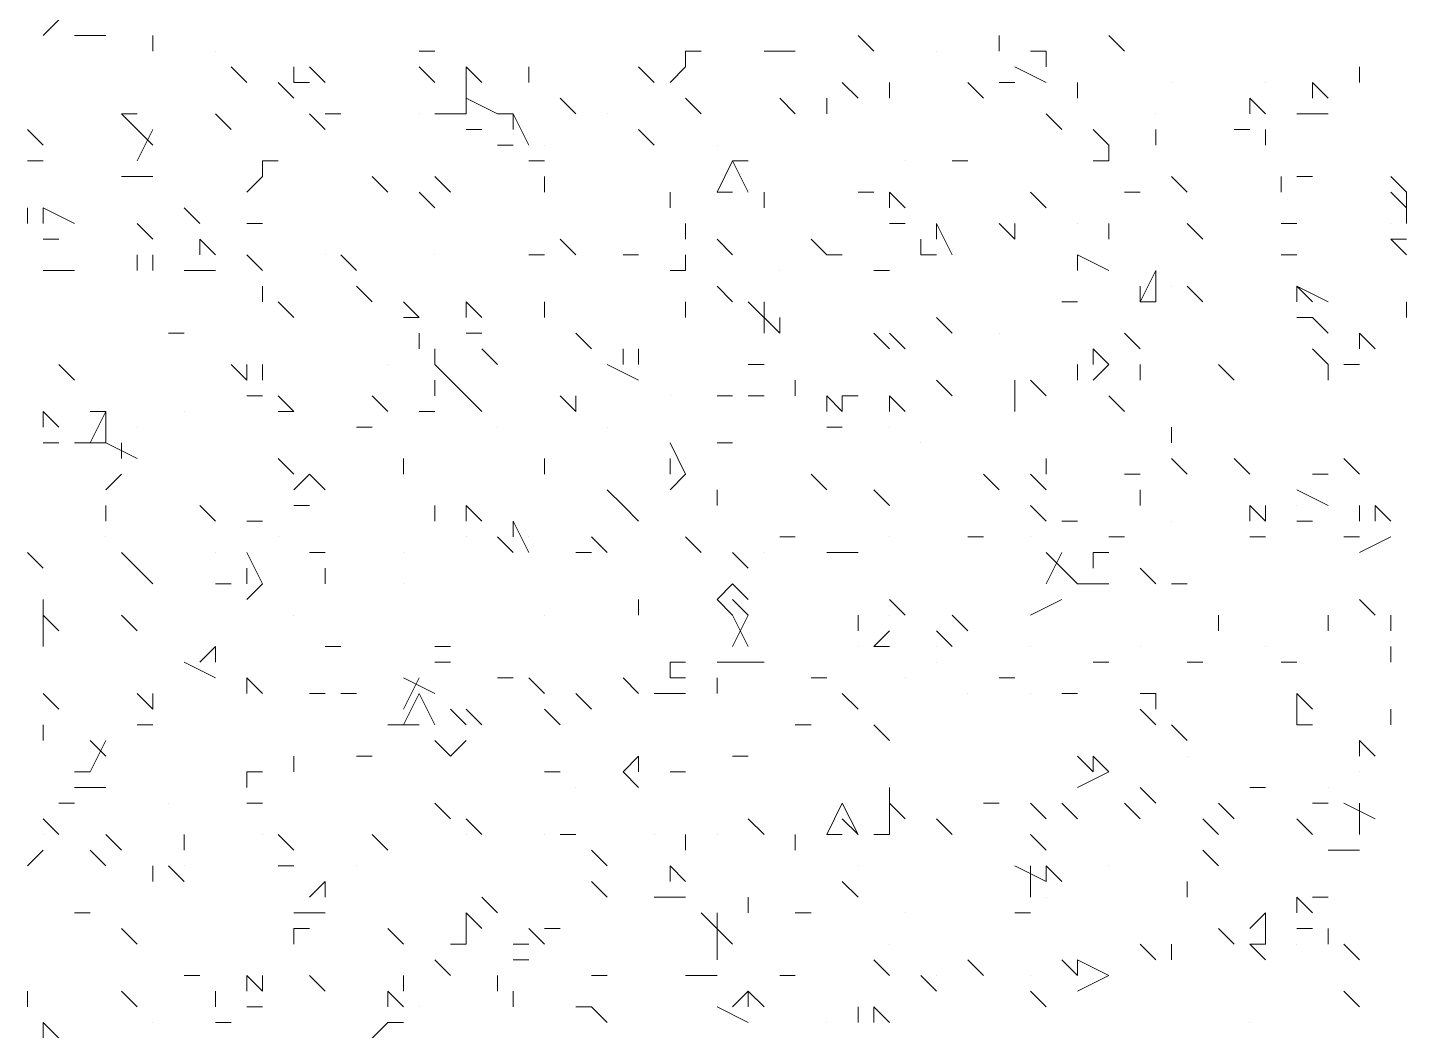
# Model space of a CAD drawing. Header units: millimetres. Extents: x 2928 to 3112, y 1220 to 1280.
# Drawn here: x 2999.7388 to 3000.0322, y 1265.6456 to 1265.859 of the extents above; entities that cross this region are included whole.
import ezdxf

# ---------------------------------------------------------------- set-up
doc = ezdxf.new("R2010")
doc.units = ezdxf.units.MM

msp = doc.modelspace()

# ---------------------------------------------------------------- linework, layer by layer
at = {"color": 92, "linetype": 'Continuous', "lineweight": 5, "true_color": 0x00b800}
for points in [[(2999.74215, 1265.85731), (2999.74549, 1265.86064), (2999.74549, 1265.86064)], [(2999.74882, 1265.85731), (2999.75549, 1265.85731), (2999.75549, 1265.85731)], [(2999.76549, 1265.85397), (2999.76549, 1265.85731), (2999.76549, 1265.85731)], [(2999.91882, 1265.85397), (2999.91549, 1265.85731), (2999.91549, 1265.85731)], [(2999.94549, 1265.85397), (2999.94549, 1265.85731), (2999.94549, 1265.85731)], [(2999.97216, 1265.85397), (2999.96882, 1265.85731), (2999.96882, 1265.85731)], [(2999.82549, 1265.85397), (2999.82215, 1265.85397), (2999.82215, 1265.85397)], [(2999.87882, 1265.85397), (2999.88215, 1265.85397), (2999.88215, 1265.85397)], [(2999.87882, 1265.85397), (2999.87882, 1265.85064), (2999.87882, 1265.85064)], [(2999.89549, 1265.85397), (2999.90215, 1265.85397), (2999.90215, 1265.85397)], [(2999.95549, 1265.85397), (2999.95215, 1265.85397), (2999.95215, 1265.85397)], [(2999.95549, 1265.85397), (2999.95549, 1265.85064), (2999.95549, 1265.85064)], [(2999.78549, 1265.84731), (2999.78215, 1265.85064), (2999.78215, 1265.85064)], [(2999.79549, 1265.85064), (2999.79549, 1265.84731), (2999.79549, 1265.84731)], [(2999.79882, 1265.85064), (2999.80215, 1265.84731), (2999.80215, 1265.84731)], [(2999.82549, 1265.84731), (2999.82215, 1265.85064), (2999.82215, 1265.85064)], [(2999.83215, 1265.85064), (2999.83549, 1265.84731), (2999.83549, 1265.84731)], [(2999.83215, 1265.85064), (2999.83215, 1265.84397), (2999.83215, 1265.84397)], [(2999.84549, 1265.84731), (2999.84549, 1265.85064), (2999.84549, 1265.85064)], [(2999.87215, 1265.84731), (2999.86882, 1265.85064), (2999.86882, 1265.85064)], [(2999.87549, 1265.84731), (2999.87882, 1265.85064), (2999.87882, 1265.85064)], [(2999.94882, 1265.85064), (2999.95549, 1265.84731), (2999.95549, 1265.84731)], [(3000.02216, 1265.84731), (3000.02216, 1265.85064), (3000.02216, 1265.85064)], [(2999.79549, 1265.84397), (2999.79215, 1265.84731), (2999.79215, 1265.84731)], [(2999.79549, 1265.84731), (2999.79882, 1265.84731), (2999.79882, 1265.84731)], [(2999.91549, 1265.84397), (2999.91215, 1265.84731), (2999.91215, 1265.84731)], [(2999.92215, 1265.84397), (2999.92215, 1265.84731), (2999.92215, 1265.84731)], [(2999.94215, 1265.84397), (2999.93882, 1265.84731), (2999.93882, 1265.84731)], [(2999.94882, 1265.84731), (2999.94549, 1265.84731), (2999.94549, 1265.84731)], [(2999.96216, 1265.84397), (2999.96216, 1265.84731), (2999.96216, 1265.84731)], [(3000.01216, 1265.84731), (3000.01549, 1265.84397), (3000.01549, 1265.84397)], [(3000.01216, 1265.84731), (3000.01216, 1265.84397), (3000.01216, 1265.84397)], [(2999.83215, 1265.84397), (2999.83882, 1265.84064), (2999.83882, 1265.84064)], [(2999.83215, 1265.84397), (2999.83215, 1265.84064), (2999.83215, 1265.84064)], [(2999.85549, 1265.84064), (2999.85215, 1265.84397), (2999.85215, 1265.84397)], [(2999.88215, 1265.84064), (2999.87882, 1265.84397), (2999.87882, 1265.84397)], [(2999.90215, 1265.84064), (2999.89882, 1265.84397), (2999.89882, 1265.84397)], [(2999.90882, 1265.84064), (2999.90882, 1265.84397), (2999.90882, 1265.84397)], [(2999.99882, 1265.84397), (3000.00216, 1265.84064), (3000.00216, 1265.84064)], [(2999.99882, 1265.84397), (2999.99882, 1265.84064), (2999.99882, 1265.84064)], [(2999.76215, 1265.83731), (2999.75882, 1265.84064), (2999.75882, 1265.84064)], [(2999.76215, 1265.84064), (2999.75882, 1265.84064), (2999.75882, 1265.84064)], [(2999.78215, 1265.83731), (2999.77882, 1265.84064), (2999.77882, 1265.84064)], [(2999.80215, 1265.83731), (2999.79882, 1265.84064), (2999.79882, 1265.84064)], [(2999.80549, 1265.84064), (2999.80215, 1265.84064), (2999.80215, 1265.84064)], [(2999.82549, 1265.84064), (2999.83215, 1265.84064), (2999.83215, 1265.84064)], [(2999.84215, 1265.84064), (2999.83882, 1265.84064), (2999.83882, 1265.84064)], [(2999.84215, 1265.84064), (2999.84549, 1265.83397), (2999.84549, 1265.83397)], [(2999.84215, 1265.84064), (2999.84215, 1265.83731), (2999.84215, 1265.83731)], [(2999.95882, 1265.83731), (2999.95549, 1265.84064), (2999.95549, 1265.84064)], [(3000.00882, 1265.84064), (3000.01549, 1265.84064), (3000.01549, 1265.84064)], [(2999.74215, 1265.83397), (2999.73882, 1265.83731), (2999.73882, 1265.83731)], [(2999.76215, 1265.83731), (2999.76549, 1265.83397), (2999.76549, 1265.83397)], [(2999.76549, 1265.83731), (2999.76215, 1265.83064), (2999.76215, 1265.83064)], [(2999.83215, 1265.83731), (2999.83549, 1265.83731), (2999.83549, 1265.83731)], [(2999.87215, 1265.83397), (2999.86882, 1265.83731), (2999.86882, 1265.83731)], [(2999.96882, 1265.83397), (2999.96549, 1265.83731), (2999.96549, 1265.83731)], [(2999.97882, 1265.83397), (2999.97882, 1265.83731), (2999.97882, 1265.83731)], [(2999.99549, 1265.83731), (2999.99882, 1265.83731), (2999.99882, 1265.83731)], [(3000.00216, 1265.83397), (3000.00216, 1265.83731), (3000.00216, 1265.83731)], [(2999.83882, 1265.83397), (2999.84215, 1265.83397), (2999.84215, 1265.83397)], [(2999.96882, 1265.83397), (2999.96882, 1265.83064), (2999.96882, 1265.83064)], [(2999.74215, 1265.83064), (2999.73882, 1265.83064), (2999.73882, 1265.83064)], [(2999.78882, 1265.83064), (2999.79215, 1265.83064), (2999.79215, 1265.83064)], [(2999.78882, 1265.83064), (2999.78882, 1265.82731), (2999.78882, 1265.82731)], [(2999.84882, 1265.83064), (2999.84549, 1265.83064), (2999.84549, 1265.83064)], [(2999.88882, 1265.83064), (2999.88549, 1265.82397), (2999.88549, 1265.82397)], [(2999.88882, 1265.83064), (2999.89215, 1265.82397), (2999.89215, 1265.82397)], [(2999.89215, 1265.83064), (2999.88882, 1265.83064), (2999.88882, 1265.83064)], [(2999.93882, 1265.83064), (2999.93549, 1265.83064), (2999.93549, 1265.83064)], [(2999.96549, 1265.83064), (2999.96882, 1265.83064), (2999.96882, 1265.83064)], [(2999.75882, 1265.82731), (2999.76549, 1265.82731), (2999.76549, 1265.82731)], [(2999.78549, 1265.82397), (2999.78882, 1265.82731), (2999.78882, 1265.82731)], [(2999.81549, 1265.82397), (2999.81215, 1265.82731), (2999.81215, 1265.82731)], [(2999.82882, 1265.82397), (2999.82549, 1265.82731), (2999.82549, 1265.82731)], [(2999.84882, 1265.82397), (2999.84882, 1265.82731), (2999.84882, 1265.82731)], [(2999.98549, 1265.82397), (2999.98216, 1265.82731), (2999.98216, 1265.82731)], [(3000.00549, 1265.82397), (3000.00549, 1265.82731), (3000.00549, 1265.82731)], [(3000.01216, 1265.82731), (3000.00882, 1265.82731), (3000.00882, 1265.82731)], [(3000.03216, 1265.82397), (3000.02882, 1265.82731), (3000.02882, 1265.82731)], [(2999.82549, 1265.82064), (2999.82215, 1265.82397), (2999.82215, 1265.82397)], [(2999.87549, 1265.82064), (2999.87549, 1265.82397), (2999.87549, 1265.82397)], [(2999.88549, 1265.82397), (2999.88882, 1265.82397), (2999.88882, 1265.82397)], [(2999.89549, 1265.82064), (2999.89549, 1265.82397), (2999.89549, 1265.82397)], [(2999.91882, 1265.82397), (2999.91549, 1265.82397), (2999.91549, 1265.82397)], [(2999.92215, 1265.82397), (2999.92549, 1265.82064), (2999.92549, 1265.82064)], [(2999.92215, 1265.82397), (2999.92215, 1265.82064), (2999.92215, 1265.82064)], [(2999.95549, 1265.82064), (2999.95215, 1265.82397), (2999.95215, 1265.82397)], [(2999.97549, 1265.82397), (2999.97216, 1265.82397), (2999.97216, 1265.82397)], [(3000.02882, 1265.82397), (3000.03216, 1265.82064), (3000.03216, 1265.82064)], [(3000.03216, 1265.82397), (3000.03216, 1265.81731), (3000.03216, 1265.81731)], [(2999.73882, 1265.81731), (2999.73882, 1265.82064), (2999.73882, 1265.82064)], [(2999.74215, 1265.82064), (2999.74882, 1265.81731), (2999.74882, 1265.81731)], [(2999.74215, 1265.82064), (2999.74215, 1265.81731), (2999.74215, 1265.81731)], [(2999.77549, 1265.81731), (2999.77215, 1265.82064), (2999.77215, 1265.82064)], [(2999.76549, 1265.81397), (2999.76215, 1265.81731), (2999.76215, 1265.81731)], [(2999.78882, 1265.81731), (2999.78549, 1265.81731), (2999.78549, 1265.81731)], [(2999.87882, 1265.81397), (2999.87882, 1265.81731), (2999.87882, 1265.81731)], [(2999.92215, 1265.81731), (2999.92549, 1265.81731), (2999.92549, 1265.81731)], [(2999.93215, 1265.81731), (2999.93549, 1265.81064), (2999.93549, 1265.81064)], [(2999.93215, 1265.81731), (2999.93215, 1265.81397), (2999.93215, 1265.81397)], [(2999.94882, 1265.81397), (2999.94549, 1265.81731), (2999.94549, 1265.81731)], [(2999.94882, 1265.81397), (2999.94882, 1265.81731), (2999.94882, 1265.81731)], [(2999.96882, 1265.81397), (2999.96882, 1265.81731), (2999.96882, 1265.81731)], [(2999.98882, 1265.81397), (2999.98549, 1265.81731), (2999.98549, 1265.81731)], [(3000.00882, 1265.81731), (3000.00549, 1265.81731), (3000.00549, 1265.81731)], [(2999.74215, 1265.81397), (2999.74549, 1265.81397), (2999.74549, 1265.81397)], [(2999.77549, 1265.81397), (2999.77882, 1265.81064), (2999.77882, 1265.81064)], [(2999.77549, 1265.81397), (2999.77549, 1265.81064), (2999.77549, 1265.81064)], [(2999.85549, 1265.81064), (2999.85215, 1265.81397), (2999.85215, 1265.81397)], [(2999.88882, 1265.81064), (2999.88549, 1265.81397), (2999.88549, 1265.81397)], [(2999.90882, 1265.81064), (2999.90549, 1265.81397), (2999.90549, 1265.81397)], [(2999.92882, 1265.81064), (2999.92882, 1265.81397), (2999.92882, 1265.81397)], [(3000.02882, 1265.81397), (3000.03216, 1265.81397), (3000.03216, 1265.81397)], [(3000.03216, 1265.81064), (3000.02882, 1265.81397), (3000.02882, 1265.81397)], [(2999.76215, 1265.80731), (2999.76215, 1265.81064), (2999.76215, 1265.81064)], [(2999.76549, 1265.80731), (2999.76549, 1265.81064), (2999.76549, 1265.81064)], [(2999.78882, 1265.80731), (2999.78549, 1265.81064), (2999.78549, 1265.81064)], [(2999.80882, 1265.80731), (2999.80549, 1265.81064), (2999.80549, 1265.81064)], [(2999.84882, 1265.81064), (2999.84549, 1265.81064), (2999.84549, 1265.81064)], [(2999.86882, 1265.81064), (2999.86549, 1265.81064), (2999.86549, 1265.81064)], [(2999.87882, 1265.81064), (2999.87882, 1265.80731), (2999.87882, 1265.80731)], [(2999.91215, 1265.81064), (2999.90882, 1265.81064), (2999.90882, 1265.81064)], [(2999.92882, 1265.81064), (2999.93215, 1265.81064), (2999.93215, 1265.81064)], [(2999.96216, 1265.81064), (2999.96882, 1265.80731), (2999.96882, 1265.80731)], [(2999.96216, 1265.81064), (2999.96216, 1265.80731), (2999.96216, 1265.80731)], [(3000.00882, 1265.81064), (3000.00549, 1265.81064), (3000.00549, 1265.81064)], [(2999.74549, 1265.80731), (2999.74215, 1265.80731), (2999.74215, 1265.80731)], [(2999.74882, 1265.80731), (2999.74549, 1265.80731), (2999.74549, 1265.80731)], [(2999.77215, 1265.80731), (2999.77882, 1265.80731), (2999.77882, 1265.80731)], [(2999.87549, 1265.80731), (2999.87882, 1265.80731), (2999.87882, 1265.80731)], [(2999.92215, 1265.80731), (2999.91882, 1265.80731), (2999.91882, 1265.80731)], [(2999.97882, 1265.80731), (2999.97549, 1265.80064), (2999.97549, 1265.80064)], [(2999.97882, 1265.80731), (2999.97882, 1265.80064), (2999.97882, 1265.80064)], [(2999.78882, 1265.80064), (2999.78882, 1265.80397), (2999.78882, 1265.80397)], [(2999.81215, 1265.80064), (2999.80882, 1265.80397), (2999.80882, 1265.80397)], [(2999.88882, 1265.80064), (2999.88549, 1265.80397), (2999.88549, 1265.80397)], [(2999.97549, 1265.80064), (2999.97549, 1265.80397), (2999.97549, 1265.80397)], [(2999.98882, 1265.80064), (2999.98549, 1265.80397), (2999.98549, 1265.80397)], [(3000.00882, 1265.80397), (3000.01549, 1265.80064), (3000.01549, 1265.80064)], [(3000.00882, 1265.80397), (3000.00882, 1265.80064), (3000.00882, 1265.80064)], [(3000.01216, 1265.80064), (3000.00882, 1265.80397), (3000.00882, 1265.80397)], [(2999.79549, 1265.79731), (2999.79215, 1265.80064), (2999.79215, 1265.80064)], [(2999.81882, 1265.80064), (2999.82215, 1265.79731), (2999.82215, 1265.79731)], [(2999.83215, 1265.80064), (2999.83549, 1265.79731), (2999.83549, 1265.79731)], [(2999.83215, 1265.80064), (2999.83215, 1265.79731), (2999.83215, 1265.79731)], [(2999.84882, 1265.79731), (2999.84882, 1265.80064), (2999.84882, 1265.80064)], [(2999.87882, 1265.79731), (2999.87882, 1265.80064), (2999.87882, 1265.80064)], [(2999.89215, 1265.80064), (2999.89882, 1265.79397), (2999.89882, 1265.79397)], [(2999.89549, 1265.80064), (2999.89549, 1265.79397), (2999.89549, 1265.79397)], [(2999.95882, 1265.80064), (2999.96216, 1265.80064), (2999.96216, 1265.80064)], [(2999.97549, 1265.80064), (2999.97882, 1265.80064), (2999.97882, 1265.80064)], [(3000.03216, 1265.79731), (3000.03216, 1265.80064), (3000.03216, 1265.80064)], [(2999.81882, 1265.79731), (2999.82215, 1265.79731), (2999.82215, 1265.79731)], [(2999.89882, 1265.79397), (2999.89882, 1265.79731), (2999.89882, 1265.79731)], [(2999.93549, 1265.79397), (2999.93215, 1265.79731), (2999.93215, 1265.79731)], [(3000.00882, 1265.79731), (3000.01216, 1265.79731), (3000.01216, 1265.79731)], [(3000.01549, 1265.79397), (3000.01216, 1265.79731), (3000.01216, 1265.79731)], [(2999.77215, 1265.79397), (2999.76882, 1265.79397), (2999.76882, 1265.79397)], [(2999.82215, 1265.79064), (2999.82215, 1265.79397), (2999.82215, 1265.79397)], [(2999.83215, 1265.79397), (2999.83549, 1265.79397), (2999.83549, 1265.79397)], [(2999.85882, 1265.79064), (2999.85549, 1265.79397), (2999.85549, 1265.79397)], [(2999.92215, 1265.79064), (2999.91882, 1265.79397), (2999.91882, 1265.79397)], [(2999.92549, 1265.79064), (2999.92215, 1265.79397), (2999.92215, 1265.79397)], [(2999.97549, 1265.79064), (2999.97216, 1265.79397), (2999.97216, 1265.79397)], [(3000.02216, 1265.79397), (3000.02549, 1265.79064), (3000.02549, 1265.79064)], [(3000.02216, 1265.79397), (3000.02216, 1265.79064), (3000.02216, 1265.79064)], [(2999.82549, 1265.7873), (2999.82549, 1265.79064), (2999.82549, 1265.79064)], [(2999.83882, 1265.7873), (2999.83549, 1265.79064), (2999.83549, 1265.79064)], [(2999.86549, 1265.79064), (2999.86549, 1265.7873), (2999.86549, 1265.7873)], [(2999.86882, 1265.79064), (2999.86882, 1265.7873), (2999.86882, 1265.7873)], [(2999.96549, 1265.79064), (2999.96882, 1265.7873), (2999.96882, 1265.7873)], [(2999.96549, 1265.79064), (2999.96549, 1265.7873), (2999.96549, 1265.7873)], [(3000.01549, 1265.7873), (3000.01216, 1265.79064), (3000.01216, 1265.79064)], [(2999.74882, 1265.78397), (2999.74549, 1265.7873), (2999.74549, 1265.7873)], [(2999.78549, 1265.78397), (2999.78215, 1265.7873), (2999.78215, 1265.7873)], [(2999.78549, 1265.78397), (2999.78549, 1265.7873), (2999.78549, 1265.7873)], [(2999.78882, 1265.7873), (2999.78882, 1265.78397), (2999.78882, 1265.78397)], [(2999.82549, 1265.7873), (2999.83215, 1265.78064), (2999.83215, 1265.78064)], [(2999.86215, 1265.7873), (2999.86882, 1265.78397), (2999.86882, 1265.78397)], [(2999.89215, 1265.7873), (2999.89549, 1265.7873), (2999.89549, 1265.7873)], [(2999.96216, 1265.78397), (2999.96216, 1265.7873), (2999.96216, 1265.7873)], [(2999.96549, 1265.78397), (2999.96882, 1265.7873), (2999.96882, 1265.7873)], [(2999.97549, 1265.78397), (2999.97549, 1265.7873), (2999.97549, 1265.7873)], [(2999.99549, 1265.78397), (2999.99216, 1265.7873), (2999.99216, 1265.7873)], [(3000.01549, 1265.78397), (3000.01549, 1265.7873), (3000.01549, 1265.7873)], [(3000.01882, 1265.7873), (3000.02216, 1265.7873), (3000.02216, 1265.7873)], [(2999.82549, 1265.78397), (2999.82549, 1265.78064), (2999.82549, 1265.78064)], [(2999.90215, 1265.78064), (2999.90215, 1265.78397), (2999.90215, 1265.78397)], [(2999.93549, 1265.78064), (2999.93215, 1265.78397), (2999.93215, 1265.78397)], [(2999.94882, 1265.78064), (2999.94882, 1265.78397), (2999.94882, 1265.78397)], [(2999.95549, 1265.78064), (2999.95215, 1265.78397), (2999.95215, 1265.78397)], [(2999.78549, 1265.78064), (2999.78882, 1265.78064), (2999.78882, 1265.78064)], [(2999.79549, 1265.7773), (2999.79215, 1265.78064), (2999.79215, 1265.78064)], [(2999.81549, 1265.7773), (2999.81215, 1265.78064), (2999.81215, 1265.78064)], [(2999.83549, 1265.7773), (2999.83215, 1265.78064), (2999.83215, 1265.78064)], [(2999.85549, 1265.7773), (2999.85215, 1265.78064), (2999.85215, 1265.78064)], [(2999.85549, 1265.7773), (2999.85549, 1265.78064), (2999.85549, 1265.78064)], [(2999.88882, 1265.78064), (2999.88549, 1265.78064), (2999.88549, 1265.78064)], [(2999.89549, 1265.78064), (2999.89215, 1265.78064), (2999.89215, 1265.78064)], [(2999.90882, 1265.78064), (2999.90882, 1265.7773), (2999.90882, 1265.7773)], [(2999.91215, 1265.7773), (2999.90882, 1265.78064), (2999.90882, 1265.78064)], [(2999.91215, 1265.78064), (2999.91215, 1265.7773), (2999.91215, 1265.7773)], [(2999.91549, 1265.78064), (2999.91215, 1265.78064), (2999.91215, 1265.78064)], [(2999.92215, 1265.78064), (2999.92549, 1265.7773), (2999.92549, 1265.7773)], [(2999.92215, 1265.78064), (2999.92215, 1265.7773), (2999.92215, 1265.7773)], [(2999.94882, 1265.7773), (2999.94882, 1265.78064), (2999.94882, 1265.78064)], [(2999.97216, 1265.7773), (2999.96882, 1265.78064), (2999.96882, 1265.78064)], [(2999.74215, 1265.7773), (2999.74549, 1265.77397), (2999.74549, 1265.77397)], [(2999.74215, 1265.7773), (2999.74215, 1265.77397), (2999.74215, 1265.77397)], [(2999.75549, 1265.7773), (2999.75215, 1265.77064), (2999.75215, 1265.77064)], [(2999.75549, 1265.7773), (2999.75215, 1265.7773), (2999.75215, 1265.7773)], [(2999.75549, 1265.7773), (2999.75549, 1265.77064), (2999.75549, 1265.77064)], [(2999.79549, 1265.7773), (2999.79215, 1265.7773), (2999.79215, 1265.7773)], [(2999.82215, 1265.7773), (2999.82549, 1265.7773), (2999.82549, 1265.7773)], [(2999.81215, 1265.77397), (2999.80882, 1265.77397), (2999.80882, 1265.77397)], [(2999.90882, 1265.77397), (2999.91215, 1265.77397), (2999.91215, 1265.77397)], [(2999.98216, 1265.77064), (2999.98216, 1265.77397), (2999.98216, 1265.77397)], [(2999.74215, 1265.77064), (2999.74549, 1265.77064), (2999.74549, 1265.77064)], [(2999.75215, 1265.77064), (2999.74882, 1265.77064), (2999.74882, 1265.77064)], [(2999.75215, 1265.77064), (2999.75549, 1265.77064), (2999.75549, 1265.77064)], [(2999.75549, 1265.77064), (2999.76215, 1265.7673), (2999.76215, 1265.7673)], [(2999.75882, 1265.77064), (2999.75882, 1265.7673), (2999.75882, 1265.7673)], [(2999.87549, 1265.77064), (2999.87882, 1265.76397), (2999.87882, 1265.76397)], [(2999.88882, 1265.77064), (2999.88549, 1265.77064), (2999.88549, 1265.77064)], [(2999.79549, 1265.76397), (2999.79215, 1265.7673), (2999.79215, 1265.7673)], [(2999.81882, 1265.76397), (2999.81882, 1265.7673), (2999.81882, 1265.7673)], [(2999.84882, 1265.76397), (2999.84882, 1265.7673), (2999.84882, 1265.7673)], [(2999.87549, 1265.7673), (2999.87549, 1265.76397), (2999.87549, 1265.76397)], [(2999.95549, 1265.7673), (2999.95549, 1265.76397), (2999.95549, 1265.76397)], [(2999.95549, 1265.7673), (2999.95549, 1265.76397), (2999.95549, 1265.76397)], [(2999.98549, 1265.76397), (2999.98216, 1265.7673), (2999.98216, 1265.7673)], [(2999.99882, 1265.76397), (2999.99549, 1265.7673), (2999.99549, 1265.7673)], [(3000.02216, 1265.76397), (3000.01882, 1265.7673), (3000.01882, 1265.7673)], [(2999.75549, 1265.76064), (2999.75882, 1265.76397), (2999.75882, 1265.76397)], [(2999.79882, 1265.76397), (2999.79549, 1265.76064), (2999.79549, 1265.76064)], [(2999.79882, 1265.76397), (2999.80215, 1265.76064), (2999.80215, 1265.76064)], [(2999.87549, 1265.76064), (2999.87882, 1265.76397), (2999.87882, 1265.76397)], [(2999.90882, 1265.76064), (2999.90549, 1265.76397), (2999.90549, 1265.76397)], [(2999.94549, 1265.76064), (2999.94215, 1265.76397), (2999.94215, 1265.76397)], [(2999.95215, 1265.76397), (2999.95549, 1265.76064), (2999.95549, 1265.76064)], [(2999.97549, 1265.76397), (2999.97216, 1265.76397), (2999.97216, 1265.76397)], [(3000.01549, 1265.76397), (3000.01216, 1265.76397), (3000.01216, 1265.76397)], [(2999.86549, 1265.7573), (2999.86215, 1265.76064), (2999.86215, 1265.76064)], [(2999.88549, 1265.7573), (2999.88549, 1265.76064), (2999.88549, 1265.76064)], [(2999.92215, 1265.7573), (2999.91882, 1265.76064), (2999.91882, 1265.76064)], [(2999.97549, 1265.7573), (2999.97549, 1265.76064), (2999.97549, 1265.76064)], [(3000.00882, 1265.76064), (3000.01549, 1265.7573), (3000.01549, 1265.7573)], [(2999.75549, 1265.75397), (2999.75549, 1265.7573), (2999.75549, 1265.7573)], [(2999.77882, 1265.75397), (2999.77549, 1265.7573), (2999.77549, 1265.7573)], [(2999.79549, 1265.7573), (2999.79882, 1265.7573), (2999.79882, 1265.7573)], [(2999.82549, 1265.75397), (2999.82549, 1265.7573), (2999.82549, 1265.7573)], [(2999.83215, 1265.7573), (2999.83549, 1265.75397), (2999.83549, 1265.75397)], [(2999.83215, 1265.7573), (2999.83215, 1265.75397), (2999.83215, 1265.75397)], [(2999.83215, 1265.75397), (2999.83215, 1265.7573), (2999.83215, 1265.7573)], [(2999.86882, 1265.75397), (2999.86549, 1265.7573), (2999.86549, 1265.7573)], [(2999.95549, 1265.75397), (2999.95215, 1265.7573), (2999.95215, 1265.7573)], [(2999.99882, 1265.7573), (2999.99882, 1265.75397), (2999.99882, 1265.75397)], [(3000.00216, 1265.75397), (2999.99882, 1265.7573), (2999.99882, 1265.7573)], [(3000.00216, 1265.7573), (3000.00216, 1265.75397), (3000.00216, 1265.75397)], [(3000.02216, 1265.75397), (3000.02216, 1265.7573), (3000.02216, 1265.7573)], [(3000.02549, 1265.7573), (3000.02882, 1265.75397), (3000.02882, 1265.75397)], [(3000.02549, 1265.7573), (3000.02549, 1265.75397), (3000.02549, 1265.75397)], [(2999.78882, 1265.75397), (2999.78549, 1265.75397), (2999.78549, 1265.75397)], [(2999.84215, 1265.75397), (2999.84549, 1265.7473), (2999.84549, 1265.7473)], [(2999.84215, 1265.75397), (2999.84215, 1265.75064), (2999.84215, 1265.75064)], [(2999.96216, 1265.75397), (2999.95882, 1265.75397), (2999.95882, 1265.75397)], [(3000.00882, 1265.75397), (3000.01216, 1265.75397), (3000.01216, 1265.75397)], [(2999.84215, 1265.7473), (2999.83882, 1265.75064), (2999.83882, 1265.75064)], [(2999.86215, 1265.7473), (2999.85882, 1265.75064), (2999.85882, 1265.75064)], [(2999.88215, 1265.7473), (2999.87882, 1265.75064), (2999.87882, 1265.75064)], [(2999.90215, 1265.75064), (2999.89882, 1265.75064), (2999.89882, 1265.75064)], [(2999.94215, 1265.75064), (2999.93882, 1265.75064), (2999.93882, 1265.75064)], [(2999.97216, 1265.75064), (2999.96882, 1265.75064), (2999.96882, 1265.75064)], [(2999.99882, 1265.75064), (3000.00216, 1265.75064), (3000.00216, 1265.75064)], [(3000.02216, 1265.75064), (3000.01882, 1265.75064), (3000.01882, 1265.75064)], [(3000.02216, 1265.7473), (3000.02882, 1265.75064), (3000.02882, 1265.75064)], [(2999.74215, 1265.74397), (2999.73882, 1265.7473), (2999.73882, 1265.7473)], [(2999.76215, 1265.74397), (2999.75882, 1265.7473), (2999.75882, 1265.7473)], [(2999.78549, 1265.7473), (2999.78882, 1265.74064), (2999.78882, 1265.74064)], [(2999.80215, 1265.7473), (2999.79882, 1265.7473), (2999.79882, 1265.7473)], [(2999.85882, 1265.7473), (2999.85549, 1265.7473), (2999.85549, 1265.7473)], [(2999.89215, 1265.74397), (2999.88882, 1265.7473), (2999.88882, 1265.7473)], [(2999.91215, 1265.7473), (2999.90882, 1265.7473), (2999.90882, 1265.7473)], [(2999.91549, 1265.7473), (2999.91215, 1265.7473), (2999.91215, 1265.7473)], [(2999.95549, 1265.7473), (2999.96216, 1265.74064), (2999.96216, 1265.74064)], [(2999.95882, 1265.7473), (2999.95549, 1265.74064), (2999.95549, 1265.74064)], [(2999.96549, 1265.7473), (2999.96882, 1265.7473), (2999.96882, 1265.7473)], [(2999.96549, 1265.7473), (2999.96549, 1265.74397), (2999.96549, 1265.74397)], [(2999.76549, 1265.74064), (2999.76215, 1265.74397), (2999.76215, 1265.74397)], [(2999.78549, 1265.74397), (2999.78549, 1265.74064), (2999.78549, 1265.74064)], [(2999.80215, 1265.74064), (2999.80215, 1265.74397), (2999.80215, 1265.74397)], [(2999.97882, 1265.74064), (2999.97549, 1265.74397), (2999.97549, 1265.74397)], [(2999.78215, 1265.74064), (2999.77882, 1265.74064), (2999.77882, 1265.74064)], [(2999.78549, 1265.7373), (2999.78882, 1265.74064), (2999.78882, 1265.74064)], [(2999.88882, 1265.74064), (2999.88549, 1265.7373), (2999.88549, 1265.7373)], [(2999.88882, 1265.74064), (2999.89215, 1265.7373), (2999.89215, 1265.7373)], [(2999.96216, 1265.74064), (2999.96882, 1265.74064), (2999.96882, 1265.74064)], [(2999.98549, 1265.74064), (2999.98216, 1265.74064), (2999.98216, 1265.74064)], [(2999.74215, 1265.73397), (2999.74215, 1265.7373), (2999.74215, 1265.7373)], [(2999.86882, 1265.73397), (2999.86882, 1265.7373), (2999.86882, 1265.7373)], [(2999.88549, 1265.7373), (2999.88882, 1265.73397), (2999.88882, 1265.73397)], [(2999.89215, 1265.73397), (2999.88882, 1265.7373), (2999.88882, 1265.7373)], [(2999.92215, 1265.7373), (2999.92549, 1265.73397), (2999.92549, 1265.73397)], [(2999.95215, 1265.73397), (2999.95882, 1265.7373), (2999.95882, 1265.7373)], [(3000.02549, 1265.73397), (3000.02216, 1265.7373), (3000.02216, 1265.7373)], [(2999.74215, 1265.73397), (2999.74549, 1265.73064), (2999.74549, 1265.73064)], [(2999.74215, 1265.73397), (2999.74215, 1265.7273), (2999.74215, 1265.7273)], [(2999.76215, 1265.73064), (2999.75882, 1265.73397), (2999.75882, 1265.73397)], [(2999.88882, 1265.73397), (2999.89215, 1265.7273), (2999.89215, 1265.7273)], [(2999.89215, 1265.73397), (2999.88882, 1265.7273), (2999.88882, 1265.7273)], [(2999.91549, 1265.73064), (2999.91549, 1265.73397), (2999.91549, 1265.73397)], [(2999.93882, 1265.73064), (2999.93549, 1265.73397), (2999.93549, 1265.73397)], [(2999.99216, 1265.73064), (2999.99216, 1265.73397), (2999.99216, 1265.73397)], [(3000.01549, 1265.73064), (3000.01549, 1265.73397), (3000.01549, 1265.73397)], [(3000.02882, 1265.73064), (3000.02882, 1265.73397), (3000.02882, 1265.73397)], [(2999.91882, 1265.7273), (2999.92215, 1265.73064), (2999.92215, 1265.73064)], [(2999.93215, 1265.73064), (2999.93549, 1265.7273), (2999.93549, 1265.7273)], [(2999.77882, 1265.7273), (2999.77549, 1265.72397), (2999.77549, 1265.72397)], [(2999.77882, 1265.7273), (2999.77882, 1265.72397), (2999.77882, 1265.72397)], [(2999.80549, 1265.7273), (2999.80215, 1265.7273), (2999.80215, 1265.7273)], [(2999.82882, 1265.7273), (2999.82549, 1265.7273), (2999.82549, 1265.7273)], [(2999.92215, 1265.7273), (2999.91882, 1265.7273), (2999.91882, 1265.7273)], [(3000.02882, 1265.72397), (3000.02882, 1265.7273), (3000.02882, 1265.7273)], [(2999.77215, 1265.72397), (2999.77882, 1265.72064), (2999.77882, 1265.72064)], [(2999.82882, 1265.72397), (2999.82549, 1265.72397), (2999.82549, 1265.72397)], [(2999.87549, 1265.72397), (2999.87882, 1265.72397), (2999.87882, 1265.72397)], [(2999.87549, 1265.72397), (2999.87549, 1265.72064), (2999.87549, 1265.72064)], [(2999.88549, 1265.72397), (2999.89215, 1265.72397), (2999.89215, 1265.72397)], [(2999.89549, 1265.72397), (2999.89215, 1265.72397), (2999.89215, 1265.72397)], [(2999.96882, 1265.72397), (2999.96549, 1265.72397), (2999.96549, 1265.72397)], [(2999.98882, 1265.72397), (2999.98549, 1265.72397), (2999.98549, 1265.72397)], [(3000.00882, 1265.72397), (3000.00549, 1265.72397), (3000.00549, 1265.72397)], [(2999.78549, 1265.7173), (2999.78549, 1265.72064), (2999.78549, 1265.72064)], [(2999.78882, 1265.7173), (2999.78549, 1265.72064), (2999.78549, 1265.72064)], [(2999.81882, 1265.72064), (2999.82549, 1265.7173), (2999.82549, 1265.7173)], [(2999.82215, 1265.72064), (2999.81882, 1265.71397), (2999.81882, 1265.71397)], [(2999.84215, 1265.72064), (2999.83882, 1265.72064), (2999.83882, 1265.72064)], [(2999.84882, 1265.7173), (2999.84549, 1265.72064), (2999.84549, 1265.72064)], [(2999.86882, 1265.7173), (2999.86549, 1265.72064), (2999.86549, 1265.72064)], [(2999.87882, 1265.72064), (2999.87549, 1265.72064), (2999.87549, 1265.72064)], [(2999.88549, 1265.7173), (2999.88549, 1265.72064), (2999.88549, 1265.72064)], [(2999.90882, 1265.72064), (2999.90549, 1265.72064), (2999.90549, 1265.72064)], [(2999.94882, 1265.72064), (2999.94549, 1265.72064), (2999.94549, 1265.72064)], [(2999.74549, 1265.71397), (2999.74215, 1265.7173), (2999.74215, 1265.7173)], [(2999.76549, 1265.71397), (2999.76215, 1265.7173), (2999.76215, 1265.7173)], [(2999.76549, 1265.71397), (2999.76549, 1265.7173), (2999.76549, 1265.7173)], [(2999.80215, 1265.7173), (2999.79882, 1265.7173), (2999.79882, 1265.7173)], [(2999.80882, 1265.7173), (2999.80549, 1265.7173), (2999.80549, 1265.7173)], [(2999.82215, 1265.7173), (2999.81882, 1265.71064), (2999.81882, 1265.71064)], [(2999.82215, 1265.7173), (2999.82549, 1265.71064), (2999.82549, 1265.71064)], [(2999.85882, 1265.71397), (2999.85549, 1265.7173), (2999.85549, 1265.7173)], [(2999.87215, 1265.7173), (2999.87882, 1265.7173), (2999.87882, 1265.7173)], [(2999.91549, 1265.71397), (2999.91215, 1265.7173), (2999.91215, 1265.7173)], [(2999.96216, 1265.7173), (2999.95882, 1265.7173), (2999.95882, 1265.7173)], [(2999.97882, 1265.7173), (2999.97549, 1265.7173), (2999.97549, 1265.7173)], [(2999.97882, 1265.7173), (2999.97882, 1265.71397), (2999.97882, 1265.71397)], [(3000.00882, 1265.7173), (3000.01216, 1265.71397), (3000.01216, 1265.71397)], [(3000.00882, 1265.7173), (3000.00882, 1265.71064), (3000.00882, 1265.71064)], [(2999.83215, 1265.71064), (2999.82882, 1265.71397), (2999.82882, 1265.71397)], [(2999.83215, 1265.71397), (2999.83549, 1265.71064), (2999.83549, 1265.71064)], [(2999.85215, 1265.71064), (2999.84882, 1265.71397), (2999.84882, 1265.71397)], [(2999.97549, 1265.71397), (2999.97882, 1265.71064), (2999.97882, 1265.71064)], [(3000.02882, 1265.71064), (3000.02882, 1265.71397), (3000.02882, 1265.71397)], [(2999.74215, 1265.7073), (2999.74215, 1265.71064), (2999.74215, 1265.71064)], [(2999.76549, 1265.71064), (2999.76215, 1265.71064), (2999.76215, 1265.71064)], [(2999.81549, 1265.71064), (2999.82215, 1265.71064), (2999.82215, 1265.71064)], [(2999.81882, 1265.71064), (2999.82215, 1265.71064), (2999.82215, 1265.71064)], [(2999.90549, 1265.71064), (2999.90215, 1265.71064), (2999.90215, 1265.71064)], [(2999.92215, 1265.7073), (2999.91882, 1265.71064), (2999.91882, 1265.71064)], [(2999.98549, 1265.7073), (2999.98216, 1265.71064), (2999.98216, 1265.71064)], [(3000.00882, 1265.71064), (3000.01216, 1265.71064), (3000.01216, 1265.71064)], [(2999.75215, 1265.7073), (2999.75549, 1265.70397), (2999.75549, 1265.70397)], [(2999.75549, 1265.7073), (2999.75215, 1265.70064), (2999.75215, 1265.70064)], [(2999.82882, 1265.70397), (2999.82549, 1265.7073), (2999.82549, 1265.7073)], [(2999.82882, 1265.70397), (2999.83215, 1265.7073), (2999.83215, 1265.7073)], [(3000.02216, 1265.7073), (3000.02549, 1265.70397), (3000.02549, 1265.70397)], [(3000.02216, 1265.7073), (3000.02216, 1265.70397), (3000.02216, 1265.70397)], [(2999.79549, 1265.70064), (2999.79549, 1265.70397), (2999.79549, 1265.70397)], [(2999.81215, 1265.70397), (2999.80882, 1265.70397), (2999.80882, 1265.70397)], [(2999.86882, 1265.70397), (2999.86549, 1265.70064), (2999.86549, 1265.70064)], [(2999.86882, 1265.70397), (2999.86882, 1265.70064), (2999.86882, 1265.70064)], [(2999.89215, 1265.70397), (2999.88882, 1265.70397), (2999.88882, 1265.70397)], [(2999.96549, 1265.70064), (2999.96216, 1265.70397), (2999.96216, 1265.70397)], [(2999.96549, 1265.70397), (2999.96882, 1265.70064), (2999.96882, 1265.70064)], [(2999.96549, 1265.70397), (2999.96549, 1265.70064), (2999.96549, 1265.70064)], [(2999.75215, 1265.70064), (2999.74882, 1265.70064), (2999.74882, 1265.70064)], [(2999.78549, 1265.70064), (2999.78882, 1265.70064), (2999.78882, 1265.70064)], [(2999.78549, 1265.70064), (2999.78549, 1265.6973), (2999.78549, 1265.6973)], [(2999.85215, 1265.70064), (2999.84882, 1265.70064), (2999.84882, 1265.70064)], [(2999.86549, 1265.70064), (2999.86882, 1265.6973), (2999.86882, 1265.6973)], [(2999.87882, 1265.70064), (2999.87549, 1265.70064), (2999.87549, 1265.70064)], [(2999.96216, 1265.6973), (2999.96882, 1265.70064), (2999.96882, 1265.70064)], [(2999.74882, 1265.6973), (2999.75549, 1265.6973), (2999.75549, 1265.6973)], [(2999.92215, 1265.69397), (2999.92215, 1265.6973), (2999.92215, 1265.6973)], [(2999.97882, 1265.69397), (2999.97549, 1265.6973), (2999.97549, 1265.6973)], [(3000.00216, 1265.6973), (2999.99882, 1265.6973), (2999.99882, 1265.6973)], [(2999.74882, 1265.69397), (2999.74549, 1265.69397), (2999.74549, 1265.69397)], [(2999.78549, 1265.69397), (2999.78882, 1265.69397), (2999.78882, 1265.69397)], [(2999.82882, 1265.69064), (2999.82549, 1265.69397), (2999.82549, 1265.69397)], [(2999.91215, 1265.69397), (2999.90882, 1265.6873), (2999.90882, 1265.6873)], [(2999.91215, 1265.69397), (2999.91549, 1265.6873), (2999.91549, 1265.6873)], [(2999.92215, 1265.69397), (2999.92215, 1265.69064), (2999.92215, 1265.69064)], [(2999.92215, 1265.69397), (2999.92215, 1265.6873), (2999.92215, 1265.6873)], [(2999.92549, 1265.69064), (2999.92215, 1265.69397), (2999.92215, 1265.69397)], [(2999.94549, 1265.69397), (2999.94215, 1265.69397), (2999.94215, 1265.69397)], [(2999.95549, 1265.69064), (2999.95215, 1265.69397), (2999.95215, 1265.69397)], [(2999.96216, 1265.69064), (2999.95882, 1265.69397), (2999.95882, 1265.69397)], [(2999.97549, 1265.69064), (2999.97216, 1265.69397), (2999.97216, 1265.69397)], [(2999.99549, 1265.69064), (2999.99216, 1265.69397), (2999.99216, 1265.69397)], [(3000.01549, 1265.69397), (3000.01216, 1265.69397), (3000.01216, 1265.69397)], [(3000.01882, 1265.69397), (3000.02549, 1265.69064), (3000.02549, 1265.69064)], [(3000.02216, 1265.69397), (3000.02216, 1265.6873), (3000.02216, 1265.6873)], [(2999.74215, 1265.69064), (2999.74549, 1265.6873), (2999.74549, 1265.6873)], [(2999.83549, 1265.6873), (2999.83215, 1265.69064), (2999.83215, 1265.69064)], [(2999.89549, 1265.6873), (2999.89215, 1265.69064), (2999.89215, 1265.69064)], [(2999.91549, 1265.6873), (2999.91215, 1265.69064), (2999.91215, 1265.69064)], [(2999.93549, 1265.6873), (2999.93215, 1265.69064), (2999.93215, 1265.69064)], [(2999.99216, 1265.6873), (2999.98882, 1265.69064), (2999.98882, 1265.69064)], [(3000.01216, 1265.6873), (3000.00882, 1265.69064), (3000.00882, 1265.69064)], [(2999.75549, 1265.6873), (2999.75882, 1265.68397), (2999.75882, 1265.68397)], [(2999.77215, 1265.68397), (2999.77215, 1265.6873), (2999.77215, 1265.6873)], [(2999.79549, 1265.68397), (2999.79215, 1265.6873), (2999.79215, 1265.6873)], [(2999.81549, 1265.68397), (2999.81215, 1265.6873), (2999.81215, 1265.6873)], [(2999.85549, 1265.6873), (2999.85215, 1265.6873), (2999.85215, 1265.6873)], [(2999.87882, 1265.68397), (2999.87882, 1265.6873), (2999.87882, 1265.6873)], [(2999.90215, 1265.68397), (2999.90215, 1265.6873), (2999.90215, 1265.6873)], [(2999.90882, 1265.6873), (2999.91215, 1265.6873), (2999.91215, 1265.6873)], [(2999.91882, 1265.6873), (2999.92215, 1265.6873), (2999.92215, 1265.6873)], [(2999.95549, 1265.68397), (2999.95215, 1265.6873), (2999.95215, 1265.6873)], [(2999.73882, 1265.68064), (2999.74215, 1265.68397), (2999.74215, 1265.68397)], [(2999.75215, 1265.68397), (2999.75549, 1265.68064), (2999.75549, 1265.68064)], [(2999.75549, 1265.68064), (2999.75215, 1265.68397), (2999.75215, 1265.68397)], [(2999.86215, 1265.68064), (2999.85882, 1265.68397), (2999.85882, 1265.68397)], [(2999.99216, 1265.68064), (2999.98882, 1265.68397), (2999.98882, 1265.68397)], [(3000.01549, 1265.68397), (3000.02216, 1265.68397), (3000.02216, 1265.68397)], [(2999.76549, 1265.6773), (2999.76549, 1265.68064), (2999.76549, 1265.68064)], [(2999.77215, 1265.6773), (2999.76882, 1265.68064), (2999.76882, 1265.68064)], [(2999.79549, 1265.68064), (2999.79215, 1265.68064), (2999.79215, 1265.68064)], [(2999.87549, 1265.68064), (2999.87882, 1265.6773), (2999.87882, 1265.6773)], [(2999.87549, 1265.68064), (2999.87549, 1265.6773), (2999.87549, 1265.6773)], [(2999.94882, 1265.68064), (2999.95549, 1265.6773), (2999.95549, 1265.6773)], [(2999.95215, 1265.68064), (2999.95215, 1265.67397), (2999.95215, 1265.67397)], [(2999.95549, 1265.68064), (2999.95882, 1265.6773), (2999.95882, 1265.6773)], [(2999.95549, 1265.68064), (2999.95549, 1265.6773), (2999.95549, 1265.6773)], [(2999.80215, 1265.6773), (2999.79882, 1265.67397), (2999.79882, 1265.67397)], [(2999.80215, 1265.6773), (2999.80215, 1265.67397), (2999.80215, 1265.67397)], [(2999.86215, 1265.67397), (2999.85882, 1265.6773), (2999.85882, 1265.6773)], [(2999.91549, 1265.67397), (2999.91215, 1265.6773), (2999.91215, 1265.6773)], [(2999.98549, 1265.67397), (2999.98549, 1265.6773), (2999.98549, 1265.6773)], [(2999.83882, 1265.67064), (2999.83549, 1265.67397), (2999.83549, 1265.67397)], [(2999.87215, 1265.67397), (2999.87882, 1265.67397), (2999.87882, 1265.67397)], [(2999.89215, 1265.67064), (2999.89215, 1265.67397), (2999.89215, 1265.67397)], [(3000.00882, 1265.67397), (3000.01216, 1265.67064), (3000.01216, 1265.67064)], [(3000.00882, 1265.67397), (3000.00882, 1265.67064), (3000.00882, 1265.67064)], [(3000.01549, 1265.67397), (3000.01216, 1265.67397), (3000.01216, 1265.67397)], [(2999.75215, 1265.67064), (2999.74882, 1265.67064), (2999.74882, 1265.67064)], [(2999.79549, 1265.67064), (2999.80215, 1265.67064), (2999.80215, 1265.67064)], [(2999.83215, 1265.67064), (2999.83549, 1265.6673), (2999.83549, 1265.6673)], [(2999.83215, 1265.67064), (2999.83215, 1265.66397), (2999.83215, 1265.66397)], [(2999.88215, 1265.67064), (2999.88882, 1265.66397), (2999.88882, 1265.66397)], [(2999.88549, 1265.67064), (2999.88549, 1265.66397), (2999.88549, 1265.66397)], [(2999.90549, 1265.67064), (2999.90215, 1265.67064), (2999.90215, 1265.67064)], [(2999.94882, 1265.67064), (2999.95215, 1265.67064), (2999.95215, 1265.67064)], [(3000.00216, 1265.67064), (2999.99882, 1265.6673), (2999.99882, 1265.6673)], [(3000.00216, 1265.67064), (3000.00216, 1265.66397), (3000.00216, 1265.66397)], [(2999.76215, 1265.66397), (2999.75882, 1265.6673), (2999.75882, 1265.6673)], [(2999.79549, 1265.66397), (2999.79549, 1265.6673), (2999.79549, 1265.6673)], [(2999.79882, 1265.6673), (2999.79549, 1265.6673), (2999.79549, 1265.6673)], [(2999.81882, 1265.66397), (2999.81549, 1265.6673), (2999.81549, 1265.6673)], [(2999.84549, 1265.6673), (2999.84882, 1265.66397), (2999.84882, 1265.66397)], [(2999.85215, 1265.6673), (2999.84882, 1265.6673), (2999.84882, 1265.6673)], [(2999.99549, 1265.66397), (2999.99216, 1265.6673), (2999.99216, 1265.6673)], [(3000.00882, 1265.6673), (3000.01216, 1265.6673), (3000.01216, 1265.6673)], [(3000.01549, 1265.66397), (3000.01549, 1265.6673), (3000.01549, 1265.6673)], [(2999.82882, 1265.66397), (2999.83215, 1265.66397), (2999.83215, 1265.66397)], [(2999.84549, 1265.66397), (2999.84215, 1265.66397), (2999.84215, 1265.66397)], [(2999.88549, 1265.66064), (2999.88549, 1265.66397), (2999.88549, 1265.66397)], [(2999.97882, 1265.66064), (2999.97549, 1265.66397), (2999.97549, 1265.66397)], [(2999.98216, 1265.66064), (2999.98216, 1265.66397), (2999.98216, 1265.66397)], [(2999.99882, 1265.66397), (3000.00216, 1265.66397), (3000.00216, 1265.66397)], [(3000.00216, 1265.66064), (2999.99882, 1265.66397), (2999.99882, 1265.66397)], [(3000.02216, 1265.66064), (3000.01882, 1265.66397), (3000.01882, 1265.66397)], [(2999.82882, 1265.6573), (2999.82549, 1265.66064), (2999.82549, 1265.66064)], [(2999.84215, 1265.66064), (2999.84549, 1265.66064), (2999.84549, 1265.66064)], [(2999.92215, 1265.6573), (2999.91882, 1265.66064), (2999.91882, 1265.66064)], [(2999.94215, 1265.6573), (2999.93882, 1265.66064), (2999.93882, 1265.66064)], [(2999.96216, 1265.6573), (2999.95882, 1265.66064), (2999.95882, 1265.66064)], [(2999.96216, 1265.66064), (2999.96882, 1265.6573), (2999.96882, 1265.6573)], [(2999.96216, 1265.66064), (2999.96216, 1265.6573), (2999.96216, 1265.6573)], [(2999.77549, 1265.6573), (2999.77215, 1265.6573), (2999.77215, 1265.6573)], [(2999.78549, 1265.6573), (2999.78882, 1265.65397), (2999.78882, 1265.65397)], [(2999.78549, 1265.6573), (2999.78549, 1265.65397), (2999.78549, 1265.65397)], [(2999.78882, 1265.65397), (2999.78882, 1265.6573), (2999.78882, 1265.6573)], [(2999.80215, 1265.65397), (2999.79882, 1265.6573), (2999.79882, 1265.6573)], [(2999.81882, 1265.65397), (2999.81882, 1265.6573), (2999.81882, 1265.6573)], [(2999.83882, 1265.65397), (2999.83882, 1265.6573), (2999.83882, 1265.6573)], [(2999.86215, 1265.6573), (2999.85882, 1265.6573), (2999.85882, 1265.6573)], [(2999.87882, 1265.6573), (2999.88549, 1265.6573), (2999.88549, 1265.6573)], [(2999.90215, 1265.6573), (2999.89882, 1265.6573), (2999.89882, 1265.6573)], [(2999.93215, 1265.65397), (2999.92882, 1265.6573), (2999.92882, 1265.6573)], [(2999.96216, 1265.65397), (2999.96882, 1265.6573), (2999.96882, 1265.6573)], [(2999.73882, 1265.65064), (2999.73882, 1265.65397), (2999.73882, 1265.65397)], [(2999.76215, 1265.65064), (2999.75882, 1265.65397), (2999.75882, 1265.65397)], [(2999.77882, 1265.65064), (2999.77882, 1265.65397), (2999.77882, 1265.65397)], [(2999.81549, 1265.65397), (2999.81882, 1265.65064), (2999.81882, 1265.65064)], [(2999.81549, 1265.65397), (2999.81549, 1265.65064), (2999.81549, 1265.65064)], [(2999.84215, 1265.65064), (2999.84215, 1265.65397), (2999.84215, 1265.65397)], [(2999.89215, 1265.65397), (2999.88882, 1265.65064), (2999.88882, 1265.65064)], [(2999.89215, 1265.65397), (2999.89215, 1265.65064), (2999.89215, 1265.65064)], [(2999.89549, 1265.65064), (2999.89215, 1265.65397), (2999.89215, 1265.65397)], [(2999.95549, 1265.65064), (2999.95215, 1265.65397), (2999.95215, 1265.65397)], [(3000.02216, 1265.65064), (3000.01882, 1265.65397), (3000.01882, 1265.65397)], [(2999.78549, 1265.65064), (2999.78882, 1265.65064), (2999.78882, 1265.65064)], [(2999.85882, 1265.65064), (2999.85549, 1265.65064), (2999.85549, 1265.65064)], [(2999.86215, 1265.6473), (2999.85882, 1265.65064), (2999.85882, 1265.65064)], [(2999.88549, 1265.65064), (2999.89215, 1265.6473), (2999.89215, 1265.6473)], [(2999.91549, 1265.6473), (2999.91549, 1265.65064), (2999.91549, 1265.65064)], [(2999.91882, 1265.65064), (2999.92215, 1265.6473), (2999.92215, 1265.6473)], [(2999.91882, 1265.65064), (2999.91882, 1265.6473), (2999.91882, 1265.6473)], [(2999.74215, 1265.6473), (2999.74549, 1265.64397), (2999.74549, 1265.64397)], [(2999.74215, 1265.6473), (2999.74215, 1265.64064), (2999.74215, 1265.64064)], [(2999.78215, 1265.6473), (2999.77882, 1265.6473), (2999.77882, 1265.6473)], [(2999.81215, 1265.64397), (2999.81549, 1265.6473), (2999.81549, 1265.6473)], [(2999.81882, 1265.6473), (2999.81549, 1265.6473), (2999.81549, 1265.6473)]]:
    msp.add_lwpolyline(points, dxfattribs=at)
for points in [[(2999.77882, 1265.85397), (2999.77882, 1265.85397)], [(2999.93215, 1265.85397), (2999.93215, 1265.85397)], [(2999.95549, 1265.85397), (2999.95549, 1265.85397)], [(2999.98216, 1265.84731), (2999.98216, 1265.84731)], [(3000.00216, 1265.84731), (3000.00216, 1265.84731)], [(3000.02216, 1265.84731), (3000.02216, 1265.84731)], [(2999.82215, 1265.84064), (2999.82215, 1265.84064)], [(2999.86215, 1265.84064), (2999.86215, 1265.84064)], [(2999.97882, 1265.84064), (2999.97882, 1265.84064)], [(2999.84882, 1265.83397), (2999.84882, 1265.83397)], [(2999.88549, 1265.83397), (2999.88549, 1265.83397)], [(2999.96882, 1265.83397), (2999.96882, 1265.83397)], [(2999.76215, 1265.83064), (2999.76215, 1265.83064)], [(2999.79215, 1265.83064), (2999.79215, 1265.83064)], [(2999.92549, 1265.83064), (2999.92549, 1265.83064)], [(2999.78549, 1265.81731), (2999.78549, 1265.81731)], [(2999.96216, 1265.81731), (2999.96216, 1265.81731)], [(3000.02882, 1265.81731), (3000.02882, 1265.81731)], [(2999.80215, 1265.81064), (2999.80215, 1265.81064)], [(2999.82549, 1265.81064), (2999.82549, 1265.81064)], [(2999.85549, 1265.81064), (2999.85549, 1265.81064)], [(2999.87882, 1265.81064), (2999.87882, 1265.81064)], [(2999.89882, 1265.80731), (2999.89882, 1265.80731)], [(2999.98216, 1265.80397), (2999.98216, 1265.80397)], [(2999.81882, 1265.80064), (2999.81882, 1265.80064)], [(2999.94549, 1265.79397), (2999.94549, 1265.79397)], [(2999.78882, 1265.7873), (2999.78882, 1265.7873)], [(2999.81549, 1265.7873), (2999.81549, 1265.7873)], [(2999.87549, 1265.78064), (2999.87549, 1265.78064)], [(2999.77215, 1265.7773), (2999.77215, 1265.7773)], [(2999.76215, 1265.77397), (2999.76215, 1265.77397)], [(2999.83882, 1265.77397), (2999.83882, 1265.77397)], [(2999.86215, 1265.77397), (2999.86215, 1265.77397)], [(2999.92215, 1265.77397), (2999.92215, 1265.77397)], [(2999.92882, 1265.77064), (2999.92882, 1265.77064)], [(3000.00882, 1265.7573), (3000.00882, 1265.7573)], [(2999.98216, 1265.75397), (2999.98216, 1265.75397)], [(2999.75549, 1265.75064), (2999.75549, 1265.75064)], [(2999.79215, 1265.75064), (2999.79215, 1265.75064)], [(2999.83215, 1265.75064), (2999.83215, 1265.75064)], [(2999.84549, 1265.75064), (2999.84549, 1265.75064)], [(2999.92215, 1265.75064), (2999.92215, 1265.75064)], [(2999.95215, 1265.75064), (2999.95215, 1265.75064)], [(2999.99882, 1265.75064), (2999.99882, 1265.75064)], [(2999.77882, 1265.7473), (2999.77882, 1265.7473)], [(2999.81882, 1265.7473), (2999.81882, 1265.7473)], [(2999.84215, 1265.7473), (2999.84215, 1265.7473)], [(2999.89549, 1265.7473), (2999.89549, 1265.7473)], [(2999.81882, 1265.74064), (2999.81882, 1265.74064)], [(2999.79549, 1265.73397), (2999.79549, 1265.73397)], [(2999.84882, 1265.73397), (2999.84882, 1265.73397)], [(2999.92215, 1265.73397), (2999.92215, 1265.73397)], [(2999.74215, 1265.7273), (2999.74215, 1265.7273)], [(2999.91549, 1265.7273), (2999.91549, 1265.7273)], [(2999.93215, 1265.7273), (2999.93215, 1265.7273)], [(2999.95215, 1265.7273), (2999.95215, 1265.7273)], [(2999.97549, 1265.7273), (2999.97549, 1265.7273)], [(3000.00216, 1265.7273), (3000.00216, 1265.7273)], [(2999.93215, 1265.72397), (2999.93215, 1265.72397)], [(2999.92549, 1265.72064), (2999.92549, 1265.72064)], [(2999.78549, 1265.7173), (2999.78549, 1265.7173)], [(2999.82549, 1265.7173), (2999.82549, 1265.7173)], [(2999.93882, 1265.7173), (2999.93882, 1265.7173)], [(2999.95215, 1265.7173), (2999.95215, 1265.7173)], [(2999.97882, 1265.7173), (2999.97882, 1265.7173)], [(2999.83215, 1265.71064), (2999.83215, 1265.71064)], [(2999.98549, 1265.70397), (2999.98549, 1265.70397)], [(3000.02216, 1265.70064), (3000.02216, 1265.70064)], [(2999.85549, 1265.6973), (2999.85549, 1265.6973)], [(3000.01549, 1265.6973), (3000.01549, 1265.6973)], [(2999.76882, 1265.69397), (2999.76882, 1265.69397)], [(2999.74215, 1265.6873), (2999.74215, 1265.6873)], [(2999.75549, 1265.6873), (2999.75549, 1265.6873)], [(2999.78882, 1265.6873), (2999.78882, 1265.6873)], [(2999.83215, 1265.6873), (2999.83215, 1265.6873)], [(2999.84882, 1265.6873), (2999.84882, 1265.6873)], [(2999.87215, 1265.6873), (2999.87215, 1265.6873)], [(2999.88549, 1265.6873), (2999.88549, 1265.6873)], [(2999.77215, 1265.68064), (2999.77215, 1265.68064)], [(2999.80882, 1265.68064), (2999.80882, 1265.68064)], [(2999.91549, 1265.68064), (2999.91549, 1265.68064)], [(2999.96882, 1265.68064), (2999.96882, 1265.68064)], [(2999.95549, 1265.67397), (2999.95549, 1265.67397)], [(2999.92549, 1265.67064), (2999.92549, 1265.67064)], [(2999.92215, 1265.66397), (2999.92215, 1265.66397)], [(3000.00882, 1265.66397), (3000.00882, 1265.66397)], [(2999.87882, 1265.6573), (2999.87882, 1265.6573)], [(2999.93215, 1265.6573), (2999.93215, 1265.6573)], [(2999.95215, 1265.6573), (2999.95215, 1265.6573)], [(2999.96882, 1265.6573), (2999.96882, 1265.6573)], [(2999.82215, 1265.65064), (2999.82215, 1265.65064)], [(2999.76549, 1265.6473), (2999.76549, 1265.6473)], [(2999.90882, 1265.6473), (2999.90882, 1265.6473)], [(2999.99882, 1265.6473), (2999.99882, 1265.6473)]]:
    msp.add_lwpolyline(points, close=True, dxfattribs=at)

doc.saveas('drawing.dxf')
